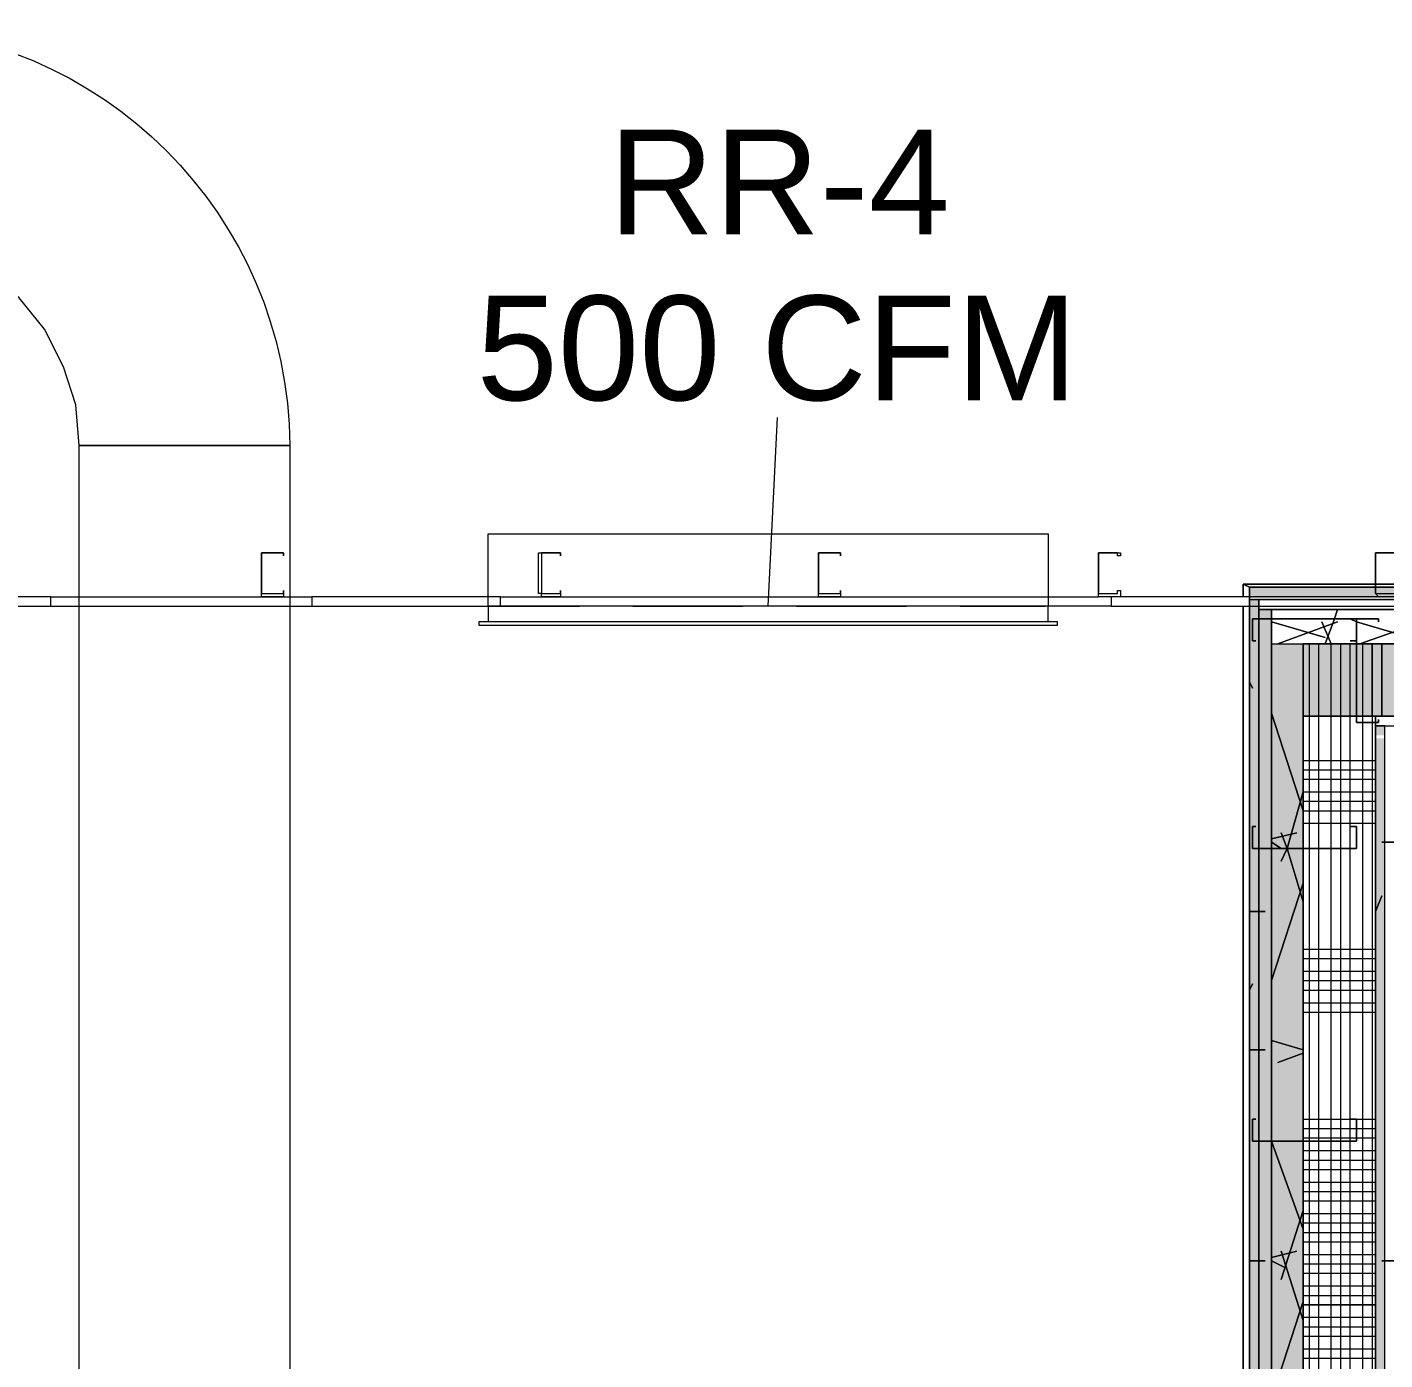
# Model space of a CAD drawing. Header units: metres. Extents: x 29 to 268, y -7 to 151.
# Drawn here: x 74.575 to 76.553, y 21.755 to 23.696 of the extents above; entities that cross this region are included whole.
import ezdxf

# ---------------------------------------------------------------- set-up
doc = ezdxf.new("R2010")
doc.units = ezdxf.units.M
doc.layers.add('HVAC - Ductos', color=5, linetype='Continuous', lineweight=50)
doc.layers.add('PDF2_Geometry', color=7, linetype='Continuous', true_color=0xaaaaaa)
doc.layers.add('PDF2_Solid Fills', color=7, linetype='Continuous', true_color=0xffffff)
doc.layers.add('PDF2_Text', color=7, linetype='Continuous')
doc.styles.add('PDF Helvetica', font='')
doc.styles.get('PDF Helvetica').set_extended_font_data('Helvetica')

msp = doc.modelspace()

# ---------------------------------------------------------------- hatches: boundary and pattern name
at = {"layer": 'PDF2_Solid Fills', "lineweight": 0, "transparency": 33554559}
for points in [[(80.3844, 22.862), (80.3844, 22.8803), (76.3556, 22.8803), (76.3556, 22.862)], [(80.3844, 22.862), (80.3844, 22.8803), (76.3556, 22.8803), (76.3556, 22.862)], [(76.3693, 18.2649), (76.3693, 22.862), (76.3556, 22.862), (76.3556, 18.274), (76.3601, 18.2786), (76.3647, 18.2786), (76.3556, 18.2695)]]:
    msp.add_hatch(color=256, dxfattribs=at).paths.add_polyline_path(points)
h = msp.add_hatch(color=256, dxfattribs=at)
h.paths.add_polyline_path([(76.3877, 18.824), (76.3693, 18.824), (76.3693, 18.2786), (76.3877, 18.2786)])
h.paths.add_polyline_path([(76.3693, 20.8591), (76.3877, 20.8591), (76.3877, 22.8482), (76.3693, 22.8482)])
h.paths.add_polyline_path([(76.3693, 18.8286), (76.3877, 18.8286), (76.3877, 20.8545), (76.3693, 20.8545)])
h = msp.add_hatch(color=256, dxfattribs=at)
h.paths.add_polyline_path([(76.3877, 18.824), (76.3693, 18.824), (76.3693, 18.2786), (76.3877, 18.2786)])
h.paths.add_polyline_path([(76.3693, 20.8591), (76.3877, 20.8591), (76.3877, 22.8482), (76.3693, 22.8482)])
h.paths.add_polyline_path([(76.3693, 18.8286), (76.3877, 18.8286), (76.3877, 20.8545), (76.3693, 20.8545)])
h = msp.add_hatch(color=256, dxfattribs=at)
h.paths.add_polyline_path([(76.4335, 18.824), (76.3877, 18.824), (76.3877, 18.329), (76.4335, 18.329)])
h.paths.add_polyline_path([(76.3877, 20.8591), (76.4335, 20.8591), (76.4335, 22.7978), (76.3877, 22.7978)])
h.paths.add_polyline_path([(76.3877, 18.8286), (76.4335, 18.8286), (76.4335, 20.8545), (76.3877, 20.8545)])
h = msp.add_hatch(color=256, dxfattribs=at)
h.paths.add_polyline_path([(76.4335, 18.824), (76.3877, 18.824), (76.3877, 18.329), (76.4335, 18.329)])
h.paths.add_polyline_path([(76.3877, 20.8591), (76.4335, 20.8591), (76.4335, 22.7978), (76.3877, 22.7978)])
h.paths.add_polyline_path([(76.3877, 18.8286), (76.4335, 18.8286), (76.4335, 20.8545), (76.3877, 20.8545)])
h = msp.add_hatch(color=256, dxfattribs=at)
h.paths.add_polyline_path([(78.5831, 22.6924), (78.5831, 22.7978), (76.4335, 22.7978), (76.4335, 22.6924)])
h.paths.add_polyline_path([(80.1735, 22.6924), (80.3019, 22.6924), (80.3019, 22.7978), (80.1735, 22.7978)])
h.paths.add_polyline_path([(80.1689, 22.6924), (80.1689, 22.7978), (78.5877, 22.7978), (78.5877, 22.6924)])
h = msp.add_hatch(color=256, dxfattribs=at)
h.paths.add_polyline_path([(78.5831, 22.6924), (78.5831, 22.7978), (76.4335, 22.7978), (76.4335, 22.6924)])
h.paths.add_polyline_path([(80.1735, 22.6924), (80.3019, 22.6924), (80.3019, 22.7978), (80.1735, 22.7978)])
h.paths.add_polyline_path([(80.1689, 22.6924), (80.1689, 22.7978), (78.5877, 22.7978), (78.5877, 22.6924)])
h = msp.add_hatch(color=256, dxfattribs=at)
h.paths.add_polyline_path([(76.5389, 22.6649), (76.5527, 22.6649), (76.5527, 22.6786), (76.5389, 22.6786)])
h.paths.add_polyline_path([(76.5389, 18.4482), (76.5527, 18.4482), (76.5527, 22.6603), (76.5389, 22.6603)])

# ---------------------------------------------------------------- linework, layer by layer
at = {"layer": 'HVAC - Ductos', "lineweight": 0}
msp.add_lwpolyline([(74.9577, 23.0866), (74.6506, 23.0866), (74.646, 23.1462), (74.6277, 23.2012), (74.6002, 23.2562), (74.5635, 23.302), (74.5177, 23.3387), (74.4627, 23.3662), (74.4077, 23.3844), (74.3481, 23.389), (74.3481, 23.6962), (74.3481, 23.389), (70.2414, 23.389), (70.2414, 23.6962), (74.3481, 23.6962, -0.409417)], format="xyb", close=True, dxfattribs=at)
for points in [[(75.6543, 22.8528), (75.6681, 23.1278)], [(76.076, 22.8299), (76.0623, 22.8299), (76.0623, 22.8528), (75.2464, 22.8528), (75.2464, 22.9582), (76.0623, 22.9582), (76.0623, 22.8528), (75.2464, 22.8528), (75.2464, 22.8299), (75.2327, 22.8299), (75.2327, 22.8253), (76.076, 22.8253), (76.076, 22.8299), (75.2327, 22.8299)], [(75.2556, 22.8528), (75.2556, 22.8528)], [(76.0577, 22.8528), (76.0577, 22.8528)], [(75.2556, 22.8253), (76.0531, 22.8253)]]:
    msp.add_lwpolyline(points, dxfattribs=at)
for points in [[(74.6506, 18.5078), (74.6506, 23.0866), (74.9577, 23.0866), (74.9577, 18.5078)], [(75.2556, 22.8528), (75.3793, 22.8528)], [(75.4573, 22.8528), (75.6177, 22.8528)], [(75.6956, 22.8528), (75.856, 22.8528)], [(75.9339, 22.8528), (76.0577, 22.8528)]]:
    msp.add_lwpolyline(points, close=True, dxfattribs=at)
at = {"layer": 'PDF2_Geometry', "lineweight": 0}
for points in [[(74.9164, 22.8666), (74.9164, 22.8712), (74.9164, 22.9307), (74.9485, 22.9307), (74.9485, 22.9262), (74.9485, 22.9307), (74.9164, 22.9307), (74.9164, 22.8712), (74.9485, 22.8712), (74.9485, 22.8757), (74.9485, 22.8666)], [(75.3244, 22.8666), (75.3244, 22.8712), (75.3198, 22.8712), (75.3198, 22.9307), (75.3244, 22.9307), (75.3518, 22.9307), (75.3518, 22.9262), (75.3518, 22.9307), (75.3244, 22.9307), (75.3244, 22.8712), (75.3518, 22.8712), (75.3518, 22.8757), (75.3518, 22.8666)], [(75.7277, 22.8666), (75.7277, 22.8712), (75.7277, 22.9307), (75.7597, 22.9307), (75.7597, 22.9262), (75.7597, 22.9307), (75.7277, 22.9307), (75.7277, 22.8712), (75.7597, 22.8712), (75.7597, 22.8757), (75.7597, 22.8666)], [(76.1356, 22.8666), (76.1356, 22.8712), (76.1356, 22.9307), (76.1677, 22.9307), (76.1677, 22.9262), (76.1631, 22.9262), (76.1631, 22.9307), (76.1356, 22.9307), (76.1356, 22.8712), (76.1631, 22.8712), (76.1631, 22.8757), (76.1677, 22.8757), (76.1677, 22.8666)], [(76.5435, 22.8666), (76.5389, 22.8712), (76.5389, 22.9307), (76.5435, 22.9307), (76.571, 22.9307), (76.571, 22.9262), (76.571, 22.9307), (76.5435, 22.9307), (76.5389, 22.9307), (76.5389, 22.8712), (76.5435, 22.8712), (76.571, 22.8712), (76.571, 22.8757), (76.571, 22.8666)], [(74.6093, 22.8666), (73.6514, 22.8666), (73.6514, 22.8528), (74.6093, 22.8528)], [(75.2647, 22.8666), (74.9897, 22.8666), (74.9897, 22.8528), (75.2647, 22.8528)], [(81.0489, 22.8666), (76.1539, 22.8666), (76.1539, 22.8528), (81.0489, 22.8528)], [(80.3844, 18.2465), (80.3889, 18.2419), (80.3889, 19.3695), (80.3889, 18.2419), (76.3464, 18.2419), (76.3464, 22.8528), (76.3464, 18.2419), (76.3556, 18.2465)], [(76.3556, 18.2465), (76.3556, 22.8528)], [(80.3661, 22.862), (76.3693, 22.862), (76.3693, 22.8482), (80.3661, 22.8482)], [(76.3601, 22.8344), (76.5068, 22.8344), (76.5114, 22.8344), (76.5114, 22.8024), (76.5023, 22.8024), (76.5114, 22.8024), (76.5114, 22.8344), (76.5068, 22.8344), (76.3601, 22.8344), (76.3601, 22.8024)], [(76.5435, 22.8344), (76.5114, 22.8344), (76.5114, 22.6832), (76.5435, 22.6832), (76.5435, 22.6878), (76.5435, 22.6832), (76.5114, 22.6832), (76.5114, 22.8344), (76.5435, 22.8344), (76.5435, 22.8299)], [(76.3647, 22.8024), (76.3601, 22.8024)], [(76.5481, 22.7978), (76.5481, 22.6924)], [(76.5389, 22.6786), (76.5389, 18.4482), (76.5527, 18.4482), (76.5527, 22.6786)], [(76.5114, 22.4999), (76.5068, 22.4999), (76.3601, 22.4999), (76.3601, 22.532), (76.3647, 22.532), (76.3601, 22.532), (76.3601, 22.4999), (76.5068, 22.4999), (76.5114, 22.4999), (76.5114, 22.532)], [(76.5023, 22.532), (76.5114, 22.532)], [(76.5114, 22.0782), (76.5114, 22.0736), (76.5068, 22.0736), (76.3601, 22.0736), (76.3601, 22.0782), (76.3601, 22.1057), (76.3647, 22.1057), (76.3601, 22.1057), (76.3601, 22.0782), (76.3601, 22.0736), (76.5068, 22.0736), (76.5114, 22.0736), (76.5114, 22.0782), (76.5114, 22.1057)], [(76.5023, 22.1057), (76.5114, 22.1057)], [(76.5389, 21.8353), (76.4335, 21.8353)]]:
    msp.add_lwpolyline(points, close=True, dxfattribs=at)
for points in [[(74.9164, 22.9307), (74.9164, 22.9307)], [(74.9164, 22.9307), (74.9164, 22.9307)], [(74.9485, 22.9262), (74.9485, 22.9262)], [(75.3244, 22.9307), (75.3244, 22.9307)], [(75.3518, 22.9262), (75.3518, 22.9262)], [(75.7277, 22.9307), (75.7277, 22.9307)], [(75.7277, 22.9307), (75.7277, 22.9307)], [(75.7597, 22.9262), (75.7597, 22.9262)], [(76.1356, 22.9307), (76.1356, 22.9307)], [(76.1356, 22.9307), (76.1356, 22.9307)], [(76.9469, 22.8803), (76.5389, 22.8803), (76.3556, 22.8803), (76.3464, 22.8849), (76.3464, 22.8666), (76.3464, 22.8849), (76.5389, 22.8849), (76.9469, 22.8849)], [(76.9469, 22.8849), (76.5389, 22.8849), (76.3464, 22.8849), (76.3556, 22.8803), (76.5389, 22.8803), (76.9469, 22.8803)], [(61.7805, 22.8528), (61.9455, 22.8528), (61.9455, 22.8666), (62.8346, 22.8666), (62.8346, 22.8528), (64.3838, 22.8528), (64.3838, 22.8666), (65.273, 22.8666), (65.273, 22.8528), (67.363, 22.8528), (67.363, 22.8666), (68.2522, 22.8666), (68.2522, 22.8528), (70.3651, 22.8528), (70.3651, 22.8666), (71.2543, 22.8666), (71.2543, 22.8528), (72.7622, 22.8528), (72.7622, 22.8666), (73.6514, 22.8666), (73.6514, 22.8528), (74.6093, 22.8528), (74.9897, 22.8528)], [(74.6093, 22.8528), (74.6093, 22.8666), (74.9897, 22.8666), (74.9897, 22.8528), (75.2647, 22.8528), (75.2647, 22.8666), (76.1356, 22.8666)], [(74.9164, 22.8712), (74.9164, 22.8712)], [(74.9485, 22.8757), (74.9485, 22.8757)], [(75.3244, 22.8712), (75.3244, 22.8712)], [(75.3518, 22.8757), (75.3518, 22.8757)], [(75.7277, 22.8712), (75.7277, 22.8712)], [(75.7597, 22.8757), (75.7597, 22.8757)], [(76.1356, 22.8712), (76.1356, 22.8712)], [(76.1539, 22.8666), (76.1539, 22.8528), (81.0489, 22.8528), (81.0489, 22.8666), (81.0489, 22.8528)], [(80.3844, 22.862), (76.3556, 22.862), (76.3556, 22.8803), (76.5389, 22.8803), (76.9469, 22.8803)], [(76.9469, 22.8803), (76.5389, 22.8803), (76.3556, 22.8803), (76.5389, 22.8803), (76.9469, 22.8803)], [(76.9469, 22.8803), (76.5389, 22.8803), (76.3556, 22.8803), (76.3556, 22.8666), (76.3556, 22.8803), (76.3556, 22.862), (76.3556, 22.6603), (76.3556, 22.862), (76.3556, 18.2649)], [(77.3502, 22.8803), (76.9469, 22.8803), (76.5389, 22.8803), (76.3556, 22.8803), (76.3556, 22.6603), (76.3556, 18.4665), (76.3556, 18.2465), (80.1689, 18.2465), (80.3844, 18.2465), (80.3844, 22.6603), (80.3844, 22.8803), (80.1965, 22.8803)], [(76.3556, 22.8803), (76.3556, 22.8803)], [(76.3556, 22.8803), (76.3556, 18.2511), (76.3556, 22.8803)], [(76.1539, 22.8528), (75.2647, 22.8528)], [(76.3693, 21.6703), (76.3693, 22.0736), (76.3693, 22.4999), (76.3693, 22.8344), (76.3693, 22.862), (76.3556, 22.862)], [(76.3556, 22.862), (76.3556, 22.862)], [(80.3661, 18.2649), (80.3661, 22.6603), (80.3661, 22.8482), (80.3661, 22.862), (76.3693, 22.862), (76.3693, 22.8482), (76.3693, 22.8344), (76.3693, 22.6603), (76.3693, 22.4999), (76.3693, 22.0736), (76.3693, 21.6703)], [(76.3877, 20.8591), (76.3877, 21.2624), (76.3877, 21.6703), (76.3877, 22.0736), (76.3877, 22.4999), (76.3877, 22.8344), (76.3877, 22.8482), (76.3693, 22.8482), (76.3693, 22.8344), (76.3693, 22.4999), (76.3693, 22.0736), (76.3693, 21.6703), (76.3693, 21.2624), (76.3693, 20.8591)], [(80.3523, 18.2786), (80.3523, 22.6603), (80.3523, 22.7978), (80.3523, 22.8482), (76.3877, 22.8482), (76.3877, 22.8344), (76.3877, 22.7978), (76.3877, 22.6603), (76.3877, 22.4999), (76.3877, 22.0736), (76.3877, 21.6703)], [(80.3523, 22.8482), (76.3877, 22.8482), (76.3877, 22.8344), (76.3877, 22.7978), (76.5114, 22.7978), (76.9652, 22.7978)], [(76.3601, 22.8344), (76.3601, 22.8344)], [(76.3601, 22.8344), (76.3601, 22.8344)], [(76.3647, 22.8024), (76.3647, 22.8024)], [(76.3877, 21.6703), (76.3877, 22.0736), (76.3877, 22.4999), (76.3877, 22.7978), (76.4335, 22.7978), (76.4335, 22.4999), (76.4335, 22.0736), (76.4335, 21.6703)], [(76.4335, 21.6703), (76.4335, 22.0736), (76.4335, 22.4999), (76.4335, 22.6603), (76.4335, 22.6924), (76.4335, 22.7978), (76.5114, 22.7978), (76.9652, 22.7978), (77.3685, 22.7978), (77.7765, 22.7978), (78.1798, 22.7978), (78.5831, 22.7978), (78.5831, 22.6924), (78.1798, 22.6924), (77.7765, 22.6924), (77.3685, 22.6924), (76.9652, 22.6924), (76.5389, 22.6924), (76.5389, 22.6832), (76.5389, 22.6786), (76.5389, 22.6603), (76.5389, 18.4665)], [(76.9652, 22.7978), (76.5114, 22.7978), (76.4335, 22.7978), (76.4335, 22.6924), (76.5114, 22.6924), (76.9652, 22.6924)], [(76.4427, 20.8591), (76.4427, 21.2624), (76.4427, 21.6703), (76.4427, 22.0736), (76.4427, 22.4999), (76.4427, 22.6924), (76.4427, 22.7978)], [(76.4564, 20.8591), (76.4564, 21.2624), (76.4564, 21.6703), (76.4564, 22.0736), (76.4564, 22.4999), (76.4564, 22.6924), (76.4564, 22.7978)], [(76.4747, 20.8591), (76.4747, 21.2624), (76.4747, 21.6703), (76.4747, 22.0736), (76.4747, 22.4999), (76.4747, 22.6924), (76.4747, 22.7978)], [(76.4885, 20.8591), (76.4885, 21.2624), (76.4885, 21.6703), (76.4885, 22.0736), (76.4885, 22.4999), (76.4885, 22.6924), (76.4885, 22.7978)], [(76.5023, 22.8024), (76.5023, 22.8024)], [(76.5023, 20.8591), (76.5023, 21.2624), (76.5023, 21.6703), (76.5023, 22.0736), (76.5023, 22.4999), (76.5023, 22.6924), (76.5023, 22.7978)], [(76.5206, 18.329), (76.5206, 18.4344), (76.5206, 22.6832), (76.5206, 22.6924), (76.5206, 22.7978)], [(76.5343, 22.6924), (76.5343, 22.7978), (76.5343, 22.6924), (76.5343, 22.6832), (76.5343, 18.4344), (76.5343, 18.329)], [(76.5389, 18.4344), (76.5389, 22.6832), (76.5389, 22.6924), (76.5114, 22.6924), (76.4335, 22.6924), (76.4335, 22.4999), (76.4335, 22.0736), (76.4335, 21.6703)], [(76.9652, 22.6924), (76.5389, 22.6924), (76.5389, 22.6832), (76.5389, 22.6786), (80.2011, 22.6786)], [(76.3556, 22.6603), (76.3556, 18.4665)], [(76.4335, 22.6282), (76.5389, 22.6282)], [(76.4335, 22.6145), (76.5389, 22.6145)], [(76.4335, 22.6007), (76.5389, 22.6007)], [(76.4335, 22.5824), (76.5389, 22.5824)], [(76.4335, 22.5686), (76.5389, 22.5686)], [(76.4335, 22.5548), (76.5389, 22.5548)], [(76.3647, 22.532), (76.3647, 22.532)], [(76.4335, 22.5366), (76.5389, 22.5366)], [(76.5023, 22.532), (76.5023, 22.532)], [(76.3601, 22.4999), (76.3601, 22.4999)], [(76.3601, 22.4999), (76.3601, 22.4999)], [(76.4335, 22.3532), (76.5389, 22.3532)], [(76.4335, 22.3395), (76.5389, 22.3395)], [(76.4335, 22.3211), (76.5389, 22.3211)], [(76.4335, 22.3074), (76.5389, 22.3074)], [(76.4335, 22.2936), (76.5389, 22.2936)], [(76.4335, 22.2753), (76.5389, 22.2753)], [(76.4335, 22.2616), (76.5389, 22.2616)], [(76.3647, 22.1057), (76.3647, 22.1057)], [(76.4335, 22.1057), (76.5389, 22.1057)], [(76.4335, 22.092), (76.5114, 22.092), (76.5389, 22.092)], [(76.5023, 22.1057), (76.5023, 22.1057)], [(76.4335, 22.0782), (76.5114, 22.0782), (76.5389, 22.0782)], [(76.4335, 22.0599), (76.5389, 22.0599)], [(76.4335, 22.0461), (76.5389, 22.0461)], [(76.4335, 22.0324), (76.5389, 22.0324)], [(76.4335, 22.014), (76.5389, 22.014)], [(76.4335, 22.0003), (76.5389, 22.0003)], [(76.4335, 21.9866), (76.5389, 21.9866)], [(76.4335, 21.9682), (76.5389, 21.9682)], [(76.4335, 21.9545), (76.5389, 21.9545)], [(76.4335, 21.9407), (76.5389, 21.9407)], [(76.4335, 21.927), (76.5389, 21.927)], [(76.4335, 21.9086), (76.5389, 21.9086)], [(76.4335, 21.8949), (76.5389, 21.8949)], [(76.4335, 21.8811), (76.5389, 21.8811)], [(76.4335, 21.8628), (76.5389, 21.8628)], [(76.4335, 21.849), (76.5389, 21.849)], [(76.4335, 21.817), (76.5389, 21.817)], [(76.4335, 21.8032), (76.5389, 21.8032)], [(76.4335, 21.7895), (76.5389, 21.7895)], [(76.4335, 21.7711), (76.5389, 21.7711)], [(76.4335, 21.7574), (76.5389, 21.7574)]]:
    msp.add_lwpolyline(points, dxfattribs=at)
at = {"layer": 'PDF2_Geometry', "color": 254, "lineweight": 0, "true_color": 0xd2d2d2}
for points in [[(76.5389, 22.8986), (76.5389, 22.8986)], [(76.1356, 22.8757), (76.1356, 22.8757)], [(76.4747, 22.8344), (76.4747, 22.8344)], [(76.5114, 22.7474), (76.5114, 22.7474)], [(76.3601, 22.092), (76.3601, 22.092)]]:
    msp.add_lwpolyline(points, dxfattribs=at)
at = {"layer": 'PDF2_Geometry', "color": 254, "lineweight": 0, "true_color": 0xdddddd}
for points in [[(76.4839, 22.8482), (76.4793, 22.8344), (76.4655, 22.7978), (76.4793, 22.8344)], [(76.3877, 22.8299), (76.4655, 22.807)], [(76.4839, 22.8299), (76.3968, 22.7978)], [(76.461, 22.8299), (76.4747, 22.7978)], [(76.4977, 22.8344), (76.5023, 22.8344), (76.5114, 22.8299), (76.5893, 22.807), (76.5114, 22.8299), (76.5023, 22.8344)], [(76.6077, 22.8299), (76.516, 22.7978)], [(76.3877, 22.697), (76.4335, 22.5548)], [(76.4335, 22.5824), (76.4106, 22.4999), (76.4014, 22.4816), (76.4106, 22.4999)], [(76.4244, 22.5228), (76.3877, 22.5137)], [(76.3877, 22.5091), (76.4014, 22.4999)], [(76.4014, 22.5228), (76.4106, 22.4999), (76.4335, 22.422), (76.4106, 22.4999)], [(76.4335, 22.4494), (76.3877, 22.3074)], [(76.3877, 22.2203), (76.4335, 22.2066)], [(76.4335, 22.202), (76.3968, 22.1882)], [(76.3877, 22.0874), (76.3877, 22.0736), (76.4335, 21.9453), (76.3877, 22.0736)], [(76.4335, 21.9728), (76.4014, 21.872)], [(76.4244, 21.9132), (76.3877, 21.904)], [(76.4014, 21.9132), (76.4335, 21.8124)], [(76.3877, 21.8994), (76.406, 21.8903)], [(76.4335, 21.8399), (76.3877, 21.6978)]]:
    msp.add_lwpolyline(points, close=True, dxfattribs=at)
at = {"layer": 'PDF2_Geometry', "color": 254, "lineweight": 0, "true_color": 0xeaeaea}
for points in [[(76.3556, 22.7428), (76.3601, 22.7336)], [(76.5527, 22.5091), (76.5481, 22.5091), (76.5527, 22.5091), (76.571, 22.5091)], [(76.5389, 22.4082), (76.5481, 22.4311)], [(76.3785, 22.4082), (76.3693, 22.4082), (76.3556, 22.4082), (76.3693, 22.4082)], [(76.3556, 22.2936), (76.3601, 22.3028)], [(76.3785, 22.2066), (76.3693, 22.2066), (76.3556, 22.2066), (76.3693, 22.2066)], [(76.3785, 21.8994), (76.3693, 21.8994), (76.3556, 21.8994), (76.3693, 21.8994)], [(76.5527, 21.8994), (76.5481, 21.8994), (76.5527, 21.8994), (76.571, 21.8994)]]:
    msp.add_lwpolyline(points, close=True, dxfattribs=at)

# ---------------------------------------------------------------- texts
at = {"layer": 'PDF2_Text', "lineweight": 0, "char_height": 0.15247, "attachment_point": 4, "style": 'PDF Helvetica'}
for s, insert in [('RR-4', (75.4221, 23.4708)), ('500 CFM', (75.2296, 23.2279))]:
    msp.add_mtext(s, dxfattribs=dict(at, insert=insert))

doc.saveas('drawing.dxf')
